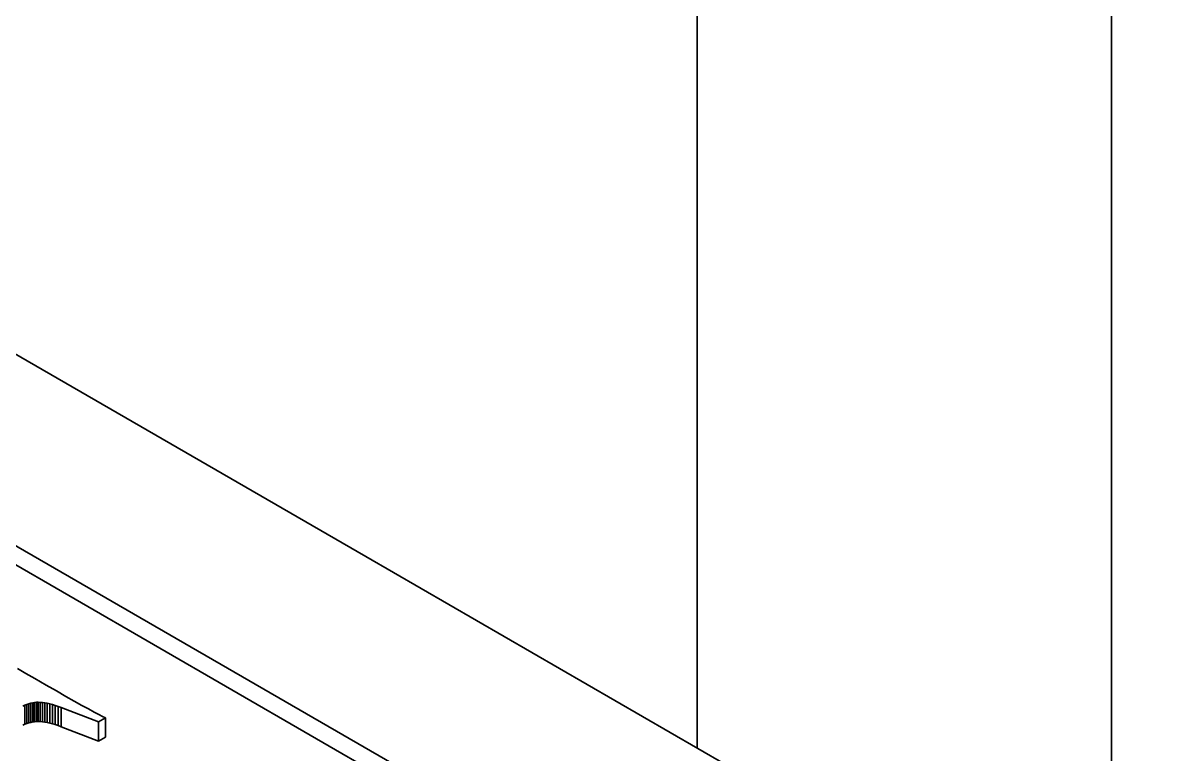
# Model space of a CAD drawing. Header units: millimetres. Extents: x -148 to 148, y -105 to 105.
# Drawn here: x 100.738 to 105.595, y 3.156 to 6.275 of the extents above; entities that cross this region are included whole.
import ezdxf

# ---------------------------------------------------------------- set-up
doc = ezdxf.new("R2010")
doc.units = ezdxf.units.MM
doc.layers.add('粗实线层', color=7, linetype='Continuous', lineweight=35)

msp = doc.modelspace()

# ---------------------------------------------------------------- linework, layer by layer
at = {"layer": '粗实线层', "color": 7, "lineweight": 35, "ltscale": 0.1633}
for p, q in [((103.6151, 9.7143), (103.6151, 3.1823)), ((105.3829, 8.6937), (105.3829, 2.1617))]:
    msp.add_line(p, q, dxfattribs=at)
at = {"layer": '粗实线层', "color": 7, "lineweight": 35, "ltscale": 0.122475}
msp.add_line((97.9583, 6.4483), (102.2009, 3.9988), dxfattribs=at)
at = {"layer": '粗实线层', "color": 7, "lineweight": 35, "ltscale": 0.236784}
for p, q in [((97.3926, 5.9584), (105.595, 1.2227)), ((97.3926, 5.8767), (105.595, 1.1411))]:
    msp.add_line(p, q, dxfattribs=at)
at = {"layer": '粗实线层', "color": 7, "lineweight": 35, "ltscale": 0.122474}
msp.add_line((106.4435, 1.5493), (102.2009, 3.9988), dxfattribs=at)
at = {"layer": '粗实线层', "color": 7, "lineweight": 35, "ltscale": 0.001043}
msp.add_line((100.7154, 3.5212), (100.7515, 3.5002), dxfattribs=at)
at = {"layer": '粗实线层', "color": 7, "lineweight": 35, "ltscale": 0.001099}
msp.add_line((100.7515, 3.5002), (100.7895, 3.4781), dxfattribs=at)
at = {"layer": '粗实线层', "color": 7, "lineweight": 35, "ltscale": 0.001387}
msp.add_line((100.7895, 3.4781), (100.8376, 3.4504), dxfattribs=at)
at = {"layer": '粗实线层', "color": 7, "lineweight": 35, "ltscale": 0.00127}
msp.add_line((100.8376, 3.4504), (100.8817, 3.4252), dxfattribs=at)
at = {"layer": '粗实线层', "color": 7, "lineweight": 35, "ltscale": 0.001154}
msp.add_line((100.8817, 3.4252), (100.9218, 3.4024), dxfattribs=at)
at = {"layer": '粗实线层', "color": 7, "lineweight": 35, "ltscale": 0.001037}
msp.add_line((100.9218, 3.4024), (100.9579, 3.382), dxfattribs=at)
at = {"layer": '粗实线层', "color": 7, "lineweight": 35, "ltscale": 0.000241385}
msp.add_line((100.7464, 3.3647), (100.7376, 3.361), dxfattribs=at)
at = {"layer": '粗实线层', "color": 7, "lineweight": 35, "ltscale": 0.000232257}
for p, q in [((100.7551, 3.368), (100.7464, 3.3647)), ((100.7551, 3.2863), (100.7464, 3.2831))]:
    msp.add_line(p, q, dxfattribs=at)
at = {"layer": '粗实线层', "color": 7, "lineweight": 35, "ltscale": 0.002041}
for p, q in [((100.7464, 3.2831), (100.7464, 3.3647)), ((100.7551, 3.2863), (100.7551, 3.368)), ((100.7637, 3.2891), (100.7637, 3.3707)), ((100.7721, 3.2914), (100.7721, 3.373)), ((100.7803, 3.2931), (100.7803, 3.3748)), ((100.7883, 3.2944), (100.7883, 3.3761)), ((100.7962, 3.2952), (100.7962, 3.3769)), ((100.8042, 3.2955), (100.8042, 3.3771)), ((100.8128, 3.2952), (100.8128, 3.3768)), ((100.8419, 3.291), (100.8419, 3.3726)), ((100.8527, 3.2884), (100.8527, 3.3701)), ((100.8641, 3.2854), (100.8641, 3.367)), ((100.876, 3.2817), (100.876, 3.3634)), ((100.9014, 3.2728), (100.9014, 3.3544)), ((101.091, 3.229), (101.091, 3.3106)), ((101.0607, 3.2115), (101.0607, 3.2931))]:
    msp.add_line(p, q, dxfattribs=at)
at = {"layer": '粗实线层', "color": 7, "lineweight": 35, "ltscale": 0.000224867}
for p, q in [((100.7637, 3.3707), (100.7551, 3.368)), ((100.7637, 3.2891), (100.7551, 3.2863))]:
    msp.add_line(p, q, dxfattribs=at)
at = {"layer": '粗实线层', "color": 7, "lineweight": 35, "ltscale": 0.000216635}
for p, q in [((100.7721, 3.373), (100.7637, 3.3707)), ((100.7721, 3.2914), (100.7637, 3.2891))]:
    msp.add_line(p, q, dxfattribs=at)
at = {"layer": '粗实线层', "color": 7, "lineweight": 35, "ltscale": 0.000209947}
for p, q in [((100.7803, 3.3748), (100.7721, 3.373)), ((100.7803, 3.2931), (100.7721, 3.2914))]:
    msp.add_line(p, q, dxfattribs=at)
at = {"layer": '粗实线层', "color": 7, "lineweight": 35, "ltscale": 0.000203196}
msp.add_line((100.7883, 3.3761), (100.7803, 3.3748), dxfattribs=at)
at = {"layer": '粗实线层', "color": 7, "lineweight": 35, "ltscale": 0.000197495}
msp.add_line((100.7962, 3.3769), (100.7883, 3.3761), dxfattribs=at)
at = {"layer": '粗实线层', "color": 7, "lineweight": 35, "ltscale": 0.000201139}
for p, q in [((100.8042, 3.3771), (100.7962, 3.3769)), ((100.8042, 3.2955), (100.7962, 3.2952))]:
    msp.add_line(p, q, dxfattribs=at)
at = {"layer": '粗实线层', "color": 7, "lineweight": 35, "ltscale": 0.000215271}
for p, q in [((100.8128, 3.3768), (100.8042, 3.3771)), ((100.8128, 3.2952), (100.8042, 3.2955))]:
    msp.add_line(p, q, dxfattribs=at)
at = {"layer": '粗实线层', "color": 7, "lineweight": 35, "ltscale": 0.000229841}
msp.add_line((100.822, 3.376), (100.8128, 3.3768), dxfattribs=at)
at = {"layer": '粗实线层', "color": 7, "lineweight": 35, "ltscale": 0.002042}
for p, q in [((100.822, 3.2943), (100.822, 3.376)), ((100.8317, 3.2929), (100.8317, 3.3746)), ((100.8884, 3.2775), (100.8884, 3.3592))]:
    msp.add_line(p, q, dxfattribs=at)
at = {"layer": '粗实线层', "color": 7, "lineweight": 35, "ltscale": 0.00024514}
for p, q in [((100.8317, 3.3746), (100.822, 3.376)), ((100.8317, 3.2929), (100.822, 3.2943))]:
    msp.add_line(p, q, dxfattribs=at)
at = {"layer": '粗实线层', "color": 7, "lineweight": 35, "ltscale": 0.000260654}
msp.add_line((100.8419, 3.3726), (100.8317, 3.3746), dxfattribs=at)
at = {"layer": '粗实线层', "color": 7, "lineweight": 35, "ltscale": 0.000277405}
for p, q in [((100.8527, 3.3701), (100.8419, 3.3726)), ((100.8527, 3.2884), (100.8419, 3.291))]:
    msp.add_line(p, q, dxfattribs=at)
at = {"layer": '粗实线层', "color": 7, "lineweight": 35, "ltscale": 0.000294088}
for p, q in [((100.8641, 3.367), (100.8527, 3.3701)), ((100.8641, 3.2854), (100.8527, 3.2884))]:
    msp.add_line(p, q, dxfattribs=at)
at = {"layer": '粗实线层', "color": 7, "lineweight": 35, "ltscale": 0.000311089}
for p, q in [((100.876, 3.3634), (100.8641, 3.367)), ((100.876, 3.2817), (100.8641, 3.2854))]:
    msp.add_line(p, q, dxfattribs=at)
at = {"layer": '粗实线层', "color": 7, "lineweight": 35, "ltscale": 0.000328119}
msp.add_line((100.8884, 3.3592), (100.876, 3.3634), dxfattribs=at)
at = {"layer": '粗实线层', "color": 7, "lineweight": 35, "ltscale": 0.000346119}
msp.add_line((100.9014, 3.3544), (100.8884, 3.3592), dxfattribs=at)
at = {"layer": '粗实线层', "color": 7, "lineweight": 35, "ltscale": 0.004267}
for p, q in [((101.0607, 3.2931), (100.9014, 3.3544)), ((101.0607, 3.2115), (100.9014, 3.2728))]:
    msp.add_line(p, q, dxfattribs=at)
at = {"layer": '粗实线层', "color": 7, "lineweight": 35, "ltscale": 0.000920328}
msp.add_line((100.9579, 3.382), (100.9901, 3.364), dxfattribs=at)
at = {"layer": '粗实线层', "color": 7, "lineweight": 35, "ltscale": 0.000804172}
msp.add_line((100.9901, 3.364), (101.0182, 3.3485), dxfattribs=at)
at = {"layer": '粗实线层', "color": 7, "lineweight": 35, "ltscale": 0.000687562}
msp.add_line((101.0182, 3.3485), (101.0424, 3.3353), dxfattribs=at)
at = {"layer": '粗实线层', "color": 7, "lineweight": 35, "ltscale": 0.000571133}
msp.add_line((101.0424, 3.3353), (101.0626, 3.3247), dxfattribs=at)
at = {"layer": '粗实线层', "color": 7, "lineweight": 35, "ltscale": 0.000876055}
for p, q in [((101.091, 3.3106), (101.0607, 3.2931)), ((101.091, 3.229), (101.0607, 3.2115))]:
    msp.add_line(p, q, dxfattribs=at)
at = {"layer": '粗实线层', "color": 7, "lineweight": 35, "ltscale": 0.000454485}
msp.add_line((101.0626, 3.3247), (101.0788, 3.3164), dxfattribs=at)
at = {"layer": '粗实线层', "color": 7, "lineweight": 35, "ltscale": 0.000338707}
msp.add_line((101.0788, 3.3164), (101.091, 3.3106), dxfattribs=at)
at = {"layer": '粗实线层', "color": 7, "lineweight": 35, "ltscale": 0.000241237}
msp.add_line((100.7464, 3.2831), (100.7376, 3.2793), dxfattribs=at)
at = {"layer": '粗实线层', "color": 7, "lineweight": 35, "ltscale": 0.000203256}
msp.add_line((100.7883, 3.2944), (100.7803, 3.2931), dxfattribs=at)
at = {"layer": '粗实线层', "color": 7, "lineweight": 35, "ltscale": 0.000197456}
msp.add_line((100.7962, 3.2952), (100.7883, 3.2944), dxfattribs=at)
at = {"layer": '粗实线层', "color": 7, "lineweight": 35, "ltscale": 0.000229877}
msp.add_line((100.822, 3.2943), (100.8128, 3.2952), dxfattribs=at)
at = {"layer": '粗实线层', "color": 7, "lineweight": 35, "ltscale": 0.000260582}
msp.add_line((100.8419, 3.291), (100.8317, 3.2929), dxfattribs=at)
at = {"layer": '粗实线层', "color": 7, "lineweight": 35, "ltscale": 0.000328242}
msp.add_line((100.8884, 3.2775), (100.876, 3.2817), dxfattribs=at)
at = {"layer": '粗实线层', "color": 7, "lineweight": 35, "ltscale": 0.000345988}
msp.add_line((100.9014, 3.2728), (100.8884, 3.2775), dxfattribs=at)

doc.saveas('drawing.dxf')
